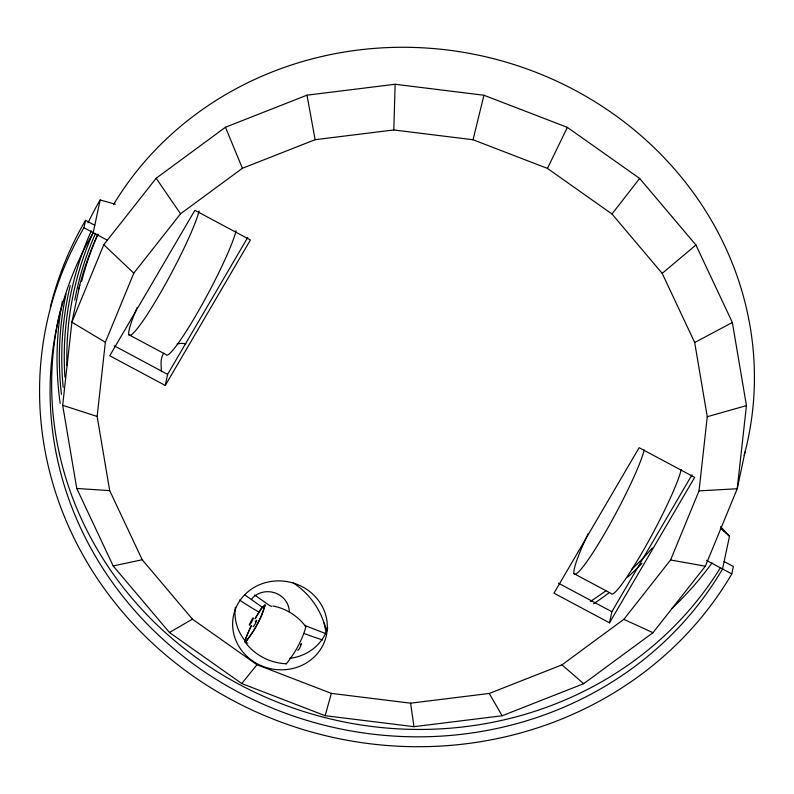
<?xml version="1.0" encoding="UTF-8"?>
<svg xmlns="http://www.w3.org/2000/svg" width="794" height="794" viewBox="0 0 794 794"><rect width="100%" height="100%" fill="white"/><g stroke="black" fill="none" stroke-linecap="round" stroke-linejoin="round"><path stroke-width="1.19" d="M393.804 129.958L473.045 139.754L547.463 168.417L611.976 213.993L662.196 273.374L694.69 342.512L707.256 416.701L699.038 490.871L670.583 559.988L623.846 619.33L561.993 664.846L489.263 693.45L410.587 703.176L331.346 693.38L256.938 664.717L192.416 619.141L142.205 559.76L109.701 490.623L97.136 416.433L105.354 342.264L133.809 273.146L180.546 213.804L242.398 168.288L315.129 139.684L393.804 129.958L395.144 84.263L483.953 95.25L567.353 127.377L639.646 178.452L695.931 244.999L732.356 322.483L746.439 405.615L737.219 488.747L705.34 566.201L652.956 632.699L583.64 683.713L502.126 715.771L413.962 726.669L325.153 715.692L241.763 683.565L169.459 632.49L113.185 565.943L76.76 488.459L62.676 405.317L71.887 322.195L79.747 285.205M273.086 605.991C286.118 608.522 298.068 616.075 305.889 626.803C302.256 640.153 295.031 653.005 286.346 663.764C270.198 663.169 254.487 655.07 244.999 641.929L245.624 642.009C254.308 631.24 261.534 618.397 265.166 605.038L261.454 608.522L255.599 617.96M724.118 561.566L733.368 566.509L731.8 573.903A369.349 344.814 12 0 1 232.563 700.298A369.349 344.814 12 0 1 83.965 227.719L85.534 220.325L94.794 225.268M115.319 204.197L100.163 199.969L93.216 232.662A358.789 334.959 12 0 0 237.575 691.743A358.789 334.959 12 0 0 722.54 568.961L729.497 536.268L720.545 526.66M165.271 385.447L250.418 239.977L194.897 210.301L109.741 355.772L165.271 385.447L167.623 374.351L247.768 237.436M609.504 622.833L694.651 477.363L639.12 447.687L553.974 593.158L609.504 622.833L611.856 611.727L692.001 474.822M745.09 451.756L737.219 488.747L699.038 490.871M473.045 139.754L483.953 95.25M325.153 715.692L331.346 693.38M245.068 640.599L247.192 634.605M253.048 626.307C252.988 628.749 258.437 618.327 256.174 620.392M297.651 650.147C297.919 651.775 301.531 645.046 301.402 643.517M395.144 84.263L306.98 95.171L225.466 127.229L156.16 178.243L103.776 244.741L71.887 322.195L105.354 342.264M247.668 633.543L251.44 625.632M547.463 168.417L567.353 127.377M251.251 625.533L244.88 640.5L244.81 641.83L247.768 643.15M254.884 618.794L261.266 608.422L264.978 604.939C261.345 618.298 254.13 631.141 245.435 641.909M255.211 621.91L255.718 621.077M300.331 644.907L300.777 644.232M611.976 213.993L639.646 178.452M251.361 599.51L252.968 597.465A21.101 19.701 12 0 1 275.776 593.187A21.101 19.701 12 0 1 289.294 611.459M729.497 536.268L721.806 529.489L722.52 528.586M723.89 531.176L724.406 530.511M241.763 683.565L256.938 664.717M662.196 273.374L695.931 244.999M169.459 632.49L192.416 619.141M694.69 342.512L732.356 322.483M707.256 416.701L746.439 405.615M113.185 565.943L142.205 559.76M76.76 488.459L109.701 490.623M305.263 626.724L305.889 626.803M285.721 663.695L286.346 663.764M670.583 559.988L705.34 566.201M62.676 405.317L97.136 416.433M271.806 606.408L269.513 605.524L254.606 594.994M304.836 625.533L326.483 633.88M623.846 619.33L652.956 632.699M83.965 227.719L107.101 240.086M706.531 560.405L731.8 573.903M128.886 334.731L165.906 354.511A73.872 7.831 -61.9 0 0 199.909 308.449A73.872 7.831 -61.9 0 0 236.086 230.736M574.032 573.655L611.052 593.446A73.872 7.831 -61.9 0 0 645.056 547.374A73.872 7.831 -61.9 0 0 681.222 469.661M114.276 345.837L167.623 374.351M558.51 583.223L611.856 611.727M244.443 594.627L262.288 607.231M720.356 528.377L721.806 529.489M561.993 664.846L583.64 683.713M292.788 582.528A77.812 72.641 12 0 1 323.883 622.724L324.428 623.23A21.101 19.701 12 0 0 326.582 629.285M103.776 244.741L133.809 273.146M156.16 178.243L180.546 213.804M489.263 693.45L502.126 715.771M225.466 127.229L242.398 168.288M323.883 622.724L326.225 632.758M306.98 95.171L315.129 139.684M410.587 703.176L413.962 726.669M199.066 210.946A73.872 7.831 -61.9 0 1 148.815 312.131A73.872 7.831 -61.9 0 1 137.273 307.357M644.202 449.88A73.872 7.831 -61.9 0 1 590.468 556.396A73.872 7.831 -61.9 0 1 588.255 533.409M327.763 628.004A47.491 44.335 12 0 1 289.8 658.355M244.8 640.371A47.491 44.335 12 0 1 235.381 607.271M113.492 204.624A342.968 320.181 12 0 1 538.183 73.197A342.968 320.181 12 0 1 744.157 455.299M78.864 288.758A342.968 320.181 12 0 1 97.93 234.032M652.291 547.999A306.027 285.701 12 0 1 631.627 569.417M605.891 590.766A306.027 285.701 12 0 1 590.438 601.386M163.584 353.31A21.101 19.701 12 0 0 161.053 363.195A253.266 236.443 12 0 0 161.46 371.652M177.141 343.862A21.101 19.701 12 0 1 185.905 343.871M641.949 563.323A306.027 285.701 12 0 1 627.816 577.089M608.79 592.949A306.027 285.701 12 0 1 593.525 603.837M322.682 639.954A306.027 285.701 12 0 1 304.013 633.443M259.588 612.452A306.027 285.701 12 0 1 239.52 600.026M720.356 567.819A358.789 334.959 12 0 1 279.28 702.879A358.789 334.959 12 0 1 60.83 308.668M712.049 562.926A358.789 334.959 12 0 1 672.061 608.353M60.185 403.283A358.789 334.959 12 0 1 62.309 301.402M87.975 222.906A358.789 334.959 12 0 1 100.163 199.969M81.673 281.294A344.179 321.322 12 0 1 97.861 234.488M61.426 394.271A356.625 332.944 12 0 1 66.011 293.909M63.173 387.353A354.342 330.81 12 0 1 70.229 285.532M64.91 377.1A351.95 328.567 12 0 1 91.32 230.865M66.994 365.577A349.449 326.235 12 0 1 93.027 232.88M74.765 300.142A346.859 323.813 12 0 1 95.518 233.406M50.31 307.298A369.349 344.814 12 0 1 85.534 220.325M249.376 624.928C253.653 621.027 255.38 611.132 249.376 624.928M247.42 656.787A47.491 44.335 12 0 0 326.036 636.887A47.491 44.335 12 0 0 266.466 582.389A47.491 44.335 12 0 0 247.42 656.787"/></g></svg>
